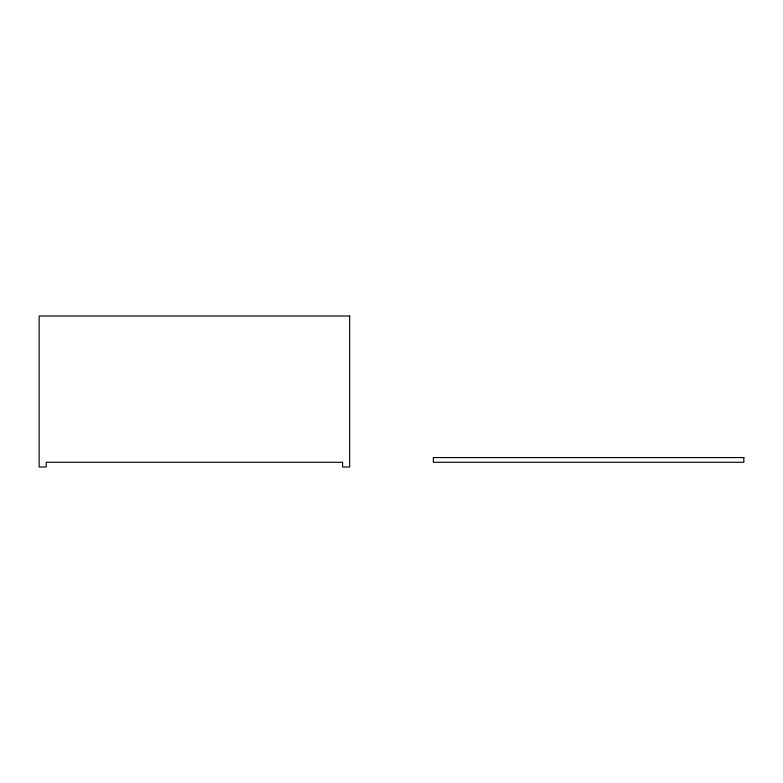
<?xml version="1.0" encoding="UTF-8"?>
<svg xmlns="http://www.w3.org/2000/svg" width="783" height="783" viewBox="0 0 783 783"><rect width="100%" height="100%" fill="white"/><g stroke="black" fill="none" stroke-linecap="round" stroke-linejoin="round"><path stroke-width="1.17" d="M349.658 315.999L39.15 315.999L39.15 467.001L46.226 467.001L46.226 462.283L342.582 462.283L342.582 467.001L349.658 467.001L349.658 315.999M743.85 457.566L433.342 457.566L433.342 462.283L743.85 462.283L743.85 457.566"/></g></svg>
